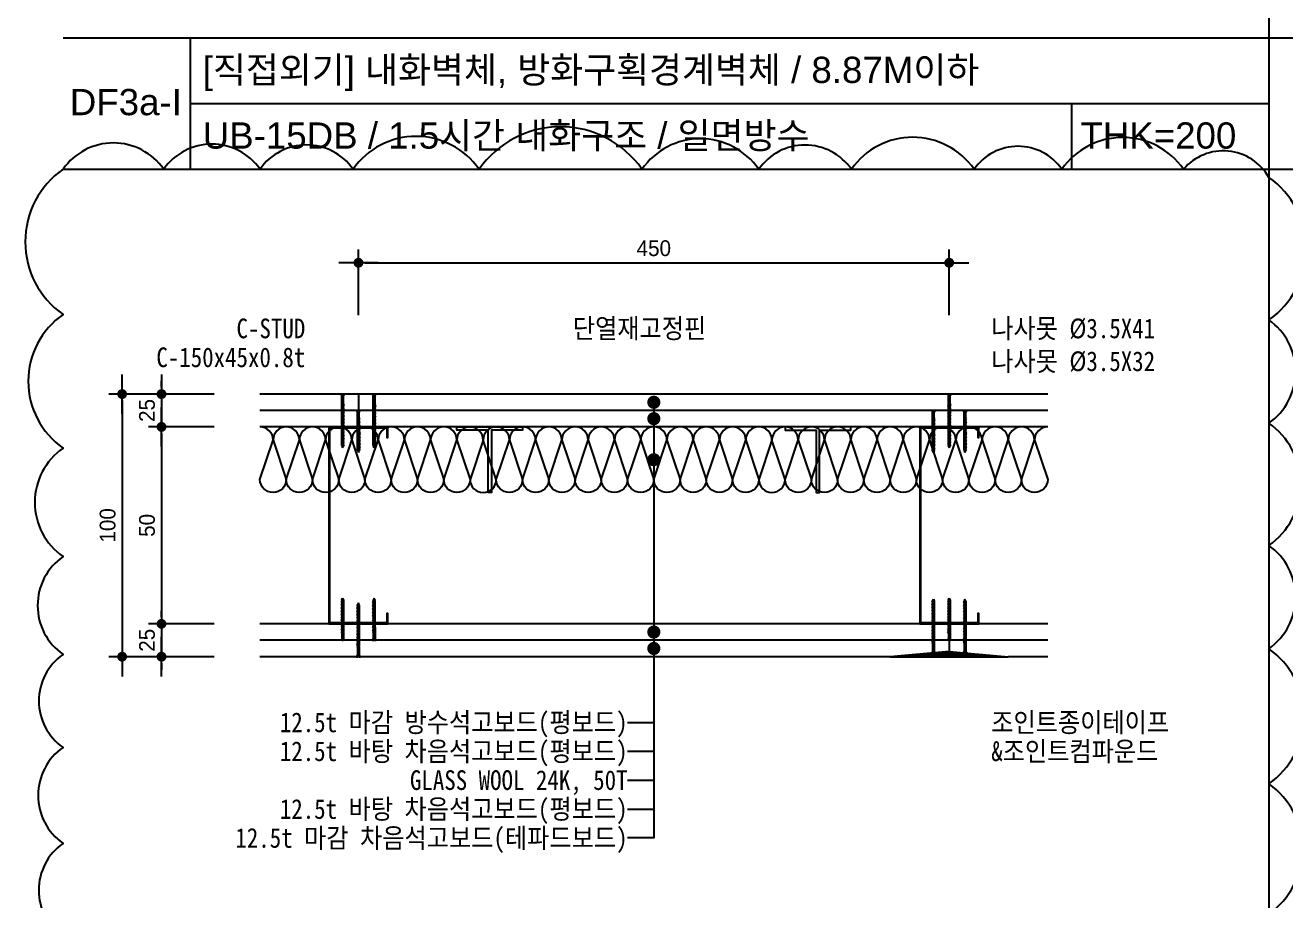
# Model space of a CAD drawing. Header units: millimetres. Extents: x 104 to 12536, y 73 to 2865.
# Drawn here: x 4276 to 5236, y 929 to 1595 of the extents above; entities that cross this region are included whole.
import ezdxf
from ezdxf.enums import TextEntityAlignment as Align

# ---------------------------------------------------------------- set-up
doc = ezdxf.new("R2010")
doc.units = ezdxf.units.MM
doc.header["$LTSCALE"] = 5
for name, color, linetype in [('2', 7, 'Continuous'), ('CHAN', 3, 'Continuous'), ('FIN', 6, 'Continuous'), ('formline', 6, 'Continuous'), ('GB', 7, 'Continuous'), ('INSUL', 8, 'Continuous'), ('ITXT', 5, 'Continuous'), ('PIN', 4, 'Continuous'), ('RXDIM', 7, 'Continuous'), ('SCREW2', 8, 'Continuous'), ('TEXT', 7, 'Continuous')]:
    doc.layers.add(name, color=color, linetype=linetype)
doc.layers.add('REV-202205', color=20, linetype='Continuous', lineweight=25)
doc.styles.add('CGS', font='')
doc.styles.add('HANGUL', font='swissel.ttf', dxfattribs={"height": 39.575204})
doc.styles.add('RXHS', font='')
doc.styles.get('CGS').set_extended_font_data('Dotum')
doc.styles.get('RXHS').set_extended_font_data('DotumChe')
doc.dimstyles.new('NDIM', dxfattribs={"dimscale": 5, "dimtxt": 2.4, "dimasz": 1, "dimexe": 2, "dimexo": 2, "dimgap": 1, "dimtad": 1, "dimtoh": 1, "dimdec": 0, "dimzin": 0, "dimdsep": 46, "dimtxsty": 'CGS', "dimblk1": 'DOTK', "dimblk2": 'DOTK', "dimsah": 1, "dimcen": 3, "dimclrt": 3, "dimadec": 0, "dimazin": 0, "dimtfac": 1.25, "dimtdec": 0, "dimtix": 1, "dimtmove": 2, "dimatfit": 3, "dimldrblk": 'DOTK', "dimfxl": 1, "dimtolj": 1, "dimtzin": 0, "dimarcsym": 0})

# ---------------------------------------------------------------- blocks, each defined once
blk = doc.blocks.new('나사못41')
at = {"layer": 'SCREW2'}
for p, q in [((2.25, 39.17), (0.63, 38.74)), ((0.63, 38.74), (0.92, 39.12)), ((2.54, 39.55), (0.92, 39.12)), ((2.54, 38.7), (0.92, 38.27)), ((0.93, 38.81), (0.93, 38.28)), ((1.6, 41), (0.98, 39.39)), ((0.98, 39.39), (1.64, 39.91)), ((0.98, 39.39), (0.98, 39.14)), ((1.64, 39.91), (1.6, 41)), ((2.26, 39.48), (1.6, 41)), ((2.25, 39.17), (2.54, 39.55)), ((2.25, 39.17), (2.25, 38.63)), ((2.25, 38.32), (2.54, 38.7)), ((2.25, 38.32), (0.63, 37.89)), ((0.63, 37.89), (0.92, 38.27)), ((2.25, 36.62), (0.63, 36.19)), ((0.63, 36.19), (0.92, 36.58)), ((2.25, 35.78), (0.63, 35.35)), ((0.63, 35.35), (0.92, 35.73)), ((2.25, 34.93), (0.63, 34.5)), ((0.63, 34.5), (0.92, 34.88)), ((2.25, 33.23), (0.63, 32.8)), ((0.63, 32.8), (0.92, 33.19)), ((2.25, 32.39), (0.63, 31.96)), ((0.63, 31.96), (0.92, 32.34)), ((2.25, 31.54), (0.63, 31.11)), ((0.63, 31.11), (0.92, 31.5)), ((2.25, 29), (0.63, 28.57)), ((0.63, 28.57), (0.92, 28.95)), ((2.25, 37.47), (0.64, 37.04)), ((0.64, 37.04), (0.92, 37.43)), ((2.25, 34.08), (0.64, 33.65)), ((0.64, 33.65), (0.92, 34.04)), ((2.25, 30.69), (0.64, 30.26)), ((0.64, 30.26), (0.92, 30.65)), ((2.25, 29.85), (0.64, 29.42)), ((0.64, 29.42), (0.93, 29.8)), ((2.54, 37.86), (0.92, 37.43)), ((2.53, 37.01), (0.92, 36.58)), ((2.54, 36.16), (0.92, 35.73)), ((2.54, 35.31), (0.92, 34.88)), ((2.54, 34.47), (0.92, 34.04)), ((2.53, 33.62), (0.92, 33.19)), ((2.54, 32.77), (0.92, 32.34)), ((2.54, 31.92), (0.92, 31.5)), ((2.54, 31.08), (0.92, 30.65)), ((2.54, 29.38), (0.92, 28.95)), ((0.93, 37.97), (0.93, 37.43)), ((0.93, 37.12), (0.93, 36.58)), ((0.93, 36.27), (0.93, 35.73)), ((0.93, 35.43), (0.93, 34.89)), ((0.93, 34.58), (0.93, 34.04)), ((0.93, 33.73), (0.93, 33.19)), ((0.93, 32.88), (0.93, 32.34)), ((0.93, 32.04), (0.93, 31.5)), ((0.93, 31.19), (0.93, 30.65)), ((0.93, 30.34), (0.93, 29.8)), ((2.54, 30.23), (0.93, 29.8)), ((0.93, 29.49), (0.93, 28.95)), ((2.25, 38.32), (2.25, 37.78)), ((2.25, 37.47), (2.54, 37.86)), ((2.25, 37.47), (2.25, 36.93)), ((2.25, 36.62), (2.53, 37.01)), ((2.25, 36.62), (2.25, 36.08)), ((2.25, 35.78), (2.54, 36.16)), ((2.25, 35.78), (2.25, 35.24)), ((2.25, 34.93), (2.54, 35.31)), ((2.25, 34.93), (2.25, 34.39)), ((2.25, 34.08), (2.54, 34.47)), ((2.25, 34.08), (2.25, 33.54)), ((2.25, 33.23), (2.53, 33.62)), ((2.25, 33.23), (2.25, 32.69)), ((2.25, 32.39), (2.54, 32.77)), ((2.25, 32.39), (2.25, 31.85)), ((2.25, 31.54), (2.54, 31.92)), ((2.25, 31.54), (2.25, 31)), ((2.25, 30.69), (2.54, 31.08)), ((2.25, 30.69), (2.25, 30.15)), ((2.25, 29.85), (2.54, 30.23)), ((2.25, 29.84), (2.25, 29.3)), ((2.25, 29), (2.54, 29.38)), ((2.25, 29), (2.25, 28.46)), ((2.25, 24.76), (0.63, 24.33)), ((0.63, 24.33), (0.92, 24.72)), ((2.25, 28.15), (0.64, 27.72)), ((0.64, 27.72), (0.92, 28.11)), ((2.25, 27.3), (0.64, 26.87)), ((0.64, 26.87), (0.93, 27.26)), ((2.25, 26.46), (0.64, 26.03)), ((0.64, 26.03), (0.92, 26.41)), ((2.25, 25.61), (0.64, 25.18)), ((0.64, 25.18), (0.93, 25.56)), ((2.25, 23.91), (0.64, 23.48)), ((0.64, 23.48), (0.92, 23.87)), ((2.25, 23.07), (0.64, 22.64)), ((0.64, 22.64), (0.93, 23.02)), ((2.26, 22.22), (0.64, 21.79)), ((0.64, 21.79), (0.93, 22.18)), ((2.25, 21.37), (0.64, 20.94)), ((0.64, 20.94), (0.93, 21.33)), ((2.26, 20.53), (0.64, 20.1)), ((0.64, 20.1), (0.93, 20.48)), ((2.25, 19.68), (0.64, 19.25)), ((0.64, 19.25), (0.92, 19.63)), ((2.54, 28.54), (0.92, 28.11)), ((2.54, 26.84), (0.92, 26.41)), ((2.54, 25.15), (0.92, 24.72)), ((2.54, 24.3), (0.92, 23.87)), ((2.54, 20.06), (0.92, 19.63)), ((0.93, 28.65), (0.93, 28.11)), ((0.93, 27.8), (0.93, 27.26)), ((2.54, 27.69), (0.93, 27.26)), ((0.93, 26.95), (0.93, 26.41)), ((0.93, 26.1), (0.93, 25.56)), ((2.54, 25.99), (0.93, 25.56)), ((0.93, 25.26), (0.93, 24.72)), ((0.93, 24.41), (0.93, 23.87)), ((0.93, 23.56), (0.93, 23.02)), ((2.54, 23.45), (0.93, 23.02)), ((0.93, 22.71), (0.93, 22.18)), ((2.54, 22.6), (0.93, 22.18)), ((0.93, 21.87), (0.93, 21.33)), ((2.54, 21.76), (0.93, 21.33)), ((0.93, 21.02), (0.93, 20.48)), ((2.54, 20.91), (0.93, 20.48)), ((0.93, 20.17), (0.93, 19.63)), ((0.93, 19.32), (0.93, 18.79)), ((2.54, 19.21), (0.93, 18.79)), ((2.25, 28.15), (2.54, 28.54)), ((2.25, 28.15), (2.25, 27.61)), ((2.25, 27.3), (2.54, 27.69)), ((2.25, 27.3), (2.25, 26.76)), ((2.25, 26.46), (2.54, 26.84)), ((2.25, 26.45), (2.25, 25.92)), ((2.25, 25.61), (2.54, 25.99)), ((2.25, 25.61), (2.25, 25.07)), ((2.25, 24.76), (2.54, 25.15)), ((2.25, 24.76), (2.25, 24.22)), ((2.25, 23.91), (2.54, 24.3)), ((2.25, 23.91), (2.25, 23.37)), ((2.25, 23.07), (2.54, 23.45)), ((2.25, 23.06), (2.25, 20.53)), ((2.25, 21.37), (2.54, 21.76)), ((2.25, 21.37), (2.25, 20.83)), ((2.25, 20.52), (2.25, 19.98)), ((2.25, 19.68), (2.54, 20.06)), ((2.25, 19.68), (2.25, 19.14)), ((2.25, 18.83), (2.54, 19.21)), ((2.26, 22.22), (2.54, 22.6)), ((2.26, 20.53), (2.54, 20.91)), ((2.25, 18.83), (0.64, 18.4)), ((0.64, 18.4), (0.93, 18.79)), ((2.26, 17.98), (0.64, 17.55)), ((0.64, 17.55), (0.93, 17.94)), ((2.26, 17.14), (0.64, 16.71)), ((0.64, 16.71), (0.93, 17.09)), ((2.26, 15.44), (0.64, 15.01)), ((0.64, 15.01), (0.93, 15.4)), ((2.26, 14.59), (0.64, 14.16)), ((0.64, 14.16), (0.93, 14.55)), ((2.26, 16.29), (0.65, 15.86)), ((0.65, 15.86), (0.93, 16.24)), ((2.26, 13.75), (0.65, 13.32)), ((0.65, 13.32), (0.93, 13.7)), ((2.26, 12.9), (0.65, 12.47)), ((0.65, 12.47), (0.93, 12.86)), ((2.26, 12.05), (0.65, 11.62)), ((0.65, 11.62), (0.93, 12.01)), ((2.26, 11.21), (0.65, 10.78)), ((0.65, 10.78), (0.93, 11.16)), ((2.26, 10.38), (0.65, 9.95)), ((0.65, 9.95), (0.93, 10.33)), ((0.93, 18.48), (0.93, 17.94)), ((0.93, 18.48), (0.93, 17.94)), ((2.54, 18.37), (0.93, 17.94)), ((0.93, 17.63), (0.93, 17.09)), ((2.55, 17.52), (0.93, 17.09)), ((0.93, 16.78), (0.93, 16.24)), ((2.55, 16.67), (0.93, 16.24)), ((0.93, 15.94), (0.93, 15.4)), ((2.54, 15.83), (0.93, 15.4)), ((0.93, 15.09), (0.93, 14.55)), ((2.55, 14.98), (0.93, 14.55)), ((0.93, 14.24), (0.93, 13.7)), ((2.55, 14.13), (0.93, 13.7)), ((0.93, 13.39), (0.93, 12.86)), ((2.55, 13.29), (0.93, 12.86)), ((0.93, 12.55), (0.93, 12.01)), ((2.55, 12.44), (0.93, 12.01)), ((0.93, 11.7), (0.93, 10.33)), ((2.55, 11.59), (0.93, 11.16)), ((2.55, 10.76), (0.93, 10.33)), ((0.93, 10.02), (0.93, 9.5)), ((2.55, 9.93), (0.93, 9.5)), ((2.25, 18.83), (2.25, 18.29)), ((2.25, 17.98), (2.25, 17.44)), ((2.25, 17.13), (2.25, 16.59)), ((2.25, 16.29), (2.25, 15.75)), ((2.25, 15.44), (2.25, 14.9)), ((2.25, 14.59), (2.25, 14.05)), ((2.25, 13.75), (2.25, 13.21)), ((2.25, 12.05), (2.25, 11.51)), ((2.25, 11.2), (2.25, 10.68)), ((2.25, 10.37), (2.25, 9.85)), ((2.26, 17.98), (2.54, 18.37)), ((2.26, 17.14), (2.55, 17.52)), ((2.26, 16.29), (2.55, 16.67)), ((2.26, 15.44), (2.54, 15.83)), ((2.26, 14.59), (2.55, 14.98)), ((2.26, 13.75), (2.55, 14.13)), ((2.26, 12.9), (2.55, 13.29)), ((2.26, 12.9), (2.26, 12.36)), ((2.26, 12.05), (2.55, 12.44)), ((2.26, 11.21), (2.55, 11.59)), ((2.26, 10.38), (2.55, 10.76)), ((2.26, 9.55), (2.55, 9.93)), ((2.26, 9.55), (0.65, 9.12)), ((0.65, 9.12), (0.93, 9.5)), ((2.26, 8.72), (0.65, 8.29)), ((0.65, 8.29), (0.93, 8.67)), ((2.26, 7.89), (0.65, 7.46)), ((0.65, 7.46), (0.93, 7.84)), ((2.26, 7.06), (0.65, 6.63)), ((0.65, 6.63), (0.93, 7.01)), ((0.93, 9.19), (0.93, 8.67)), ((2.55, 9.1), (0.93, 8.67)), ((0.93, 8.36), (0.93, 7.84)), ((2.55, 8.27), (0.93, 7.84)), ((0.93, 7.53), (0.93, 7.01)), ((2.55, 7.44), (0.93, 7.01)), ((0.93, 6.7), (0.93, 1.19)), ((1.54, 0.48), (1.54, 0.65)), ((1.6, 0.68), (1.57, 0.68)), ((1.63, 0.48), (1.63, 0.65)), ((2.08, 0), (3.2, 0)), ((2.25, 9.54), (2.25, 9.02)), ((2.25, 8.71), (2.25, 8.19)), ((2.25, 7.88), (2.25, 7.36)), ((2.25, 7.05), (2.25, 1.19)), ((2.26, 8.72), (2.55, 9.1)), ((2.26, 7.89), (2.55, 8.27)), ((2.26, 7.06), (2.55, 7.44)), ((-0.03, 0), (1.09, 0))]:
    blk.add_line(p, q, dxfattribs=at)
for centre, radius, start, end in [((-0.49, 1.35), 1.43, 288.66128, 353.44689), ((1.07, 0.47), 0.473, 267.52648, 0.91384), ((1.59, -1.99), 2.05, 80.28655, 99.71345), ((1.57, 0.65), 0.033, 90, 180), ((1.6, 0.65), 0.033, 0, 90), ((2.1, 0.47), 0.473, 179.08616, 272.47352), ((3.64, 1.33), 1.4, 185.72984, 251.659)]:
    blk.add_arc(centre, radius, start, end, dxfattribs=at)
blk = doc.blocks.new('나사못32')
at = {"layer": 'SCREW2'}
for p, q in [((2.24, 30.17), (0.63, 29.74)), ((0.63, 29.74), (0.92, 30.12)), ((2.25, 29.32), (0.63, 28.89)), ((0.63, 28.89), (0.92, 29.27)), ((2.53, 30.55), (0.92, 30.12)), ((0.92, 29.81), (0.92, 29.28)), ((2.53, 29.7), (0.92, 29.27)), ((0.92, 28.97), (0.92, 28.43)), ((2.54, 28.86), (0.92, 28.43)), ((1.6, 32), (0.98, 30.39)), ((0.98, 30.39), (1.64, 30.91)), ((0.98, 30.39), (0.98, 30.14)), ((1.64, 30.91), (1.6, 32)), ((2.27, 30.45), (1.6, 32)), ((2.24, 30.17), (2.53, 30.55)), ((2.24, 30.17), (2.24, 29.63)), ((2.24, 29.32), (2.24, 28.78)), ((2.25, 29.32), (2.53, 29.7)), ((2.25, 28.47), (2.54, 28.86)), ((2.25, 28.47), (0.63, 28.04)), ((0.63, 28.04), (0.92, 28.43)), ((2.24, 27.62), (0.63, 27.19)), ((0.63, 27.19), (0.91, 27.58)), ((2.24, 26.78), (0.63, 26.35)), ((0.63, 26.35), (0.92, 26.73)), ((2.25, 25.93), (0.63, 25.5)), ((0.63, 25.5), (0.92, 25.88)), ((2.25, 25.08), (0.63, 24.65)), ((0.63, 24.65), (0.92, 25.04)), ((2.24, 24.23), (0.63, 23.8)), ((0.63, 23.8), (0.91, 24.19)), ((2.24, 23.39), (0.63, 22.96)), ((0.63, 22.96), (0.92, 23.34)), ((2.25, 22.54), (0.63, 22.11)), ((0.63, 22.11), (0.92, 22.5)), ((2.25, 21.69), (0.63, 21.26)), ((0.63, 21.26), (0.92, 21.65)), ((2.25, 20), (0.63, 19.57)), ((0.63, 19.57), (0.92, 19.95)), ((2.25, 20.85), (0.64, 20.42)), ((0.64, 20.42), (0.92, 20.8)), ((2.53, 28.01), (0.91, 27.58)), ((2.53, 24.62), (0.91, 24.19)), ((0.92, 28.12), (0.92, 27.58)), ((0.92, 27.27), (0.92, 26.73)), ((2.53, 27.16), (0.92, 26.73)), ((0.92, 26.43), (0.92, 25.89)), ((2.53, 26.31), (0.92, 25.88)), ((0.92, 25.58), (0.92, 25.04)), ((2.54, 25.47), (0.92, 25.04)), ((0.92, 24.73), (0.92, 24.19)), ((0.92, 23.88), (0.92, 23.34)), ((2.53, 23.77), (0.92, 23.34)), ((0.92, 23.04), (0.92, 22.5)), ((2.53, 22.92), (0.92, 22.5)), ((0.92, 22.19), (0.92, 21.65)), ((2.54, 22.08), (0.92, 21.65)), ((0.92, 21.34), (0.92, 20.8)), ((2.54, 21.23), (0.92, 20.8)), ((0.92, 20.49), (0.92, 19.95)), ((2.53, 20.38), (0.92, 19.95)), ((0.92, 19.65), (0.92, 19.11)), ((2.54, 19.54), (0.92, 19.11)), ((2.24, 28.47), (2.24, 27.93)), ((2.24, 27.62), (2.53, 28.01)), ((2.24, 27.62), (2.24, 27.08)), ((2.24, 26.78), (2.53, 27.16)), ((2.24, 26.78), (2.24, 26.24)), ((2.24, 25.93), (2.24, 25.39)), ((2.24, 25.08), (2.24, 24.54)), ((2.24, 24.23), (2.53, 24.62)), ((2.24, 24.23), (2.24, 23.69)), ((2.24, 23.39), (2.53, 23.77)), ((2.24, 23.39), (2.24, 22.85)), ((2.24, 22.54), (2.24, 22)), ((2.24, 21.69), (2.24, 21.15)), ((2.24, 20.84), (2.24, 20.3)), ((2.24, 20), (2.24, 19.46)), ((2.25, 25.93), (2.53, 26.31)), ((2.25, 25.08), (2.54, 25.47)), ((2.25, 22.54), (2.53, 22.92)), ((2.25, 21.69), (2.54, 22.08)), ((2.25, 20.85), (2.54, 21.23)), ((2.25, 20), (2.53, 20.38)), ((2.25, 19.15), (2.54, 19.54)), ((2.25, 19.15), (0.63, 18.72)), ((0.63, 18.72), (0.92, 19.11)), ((2.25, 17.46), (0.63, 17.03)), ((0.63, 17.03), (0.92, 17.41)), ((2.25, 15.9), (0.63, 15.47)), ((0.63, 15.47), (0.92, 15.86)), ((2.25, 13.36), (0.63, 12.93)), ((0.63, 12.93), (0.92, 13.32)), ((2.25, 18.3), (0.64, 17.87)), ((0.64, 17.87), (0.92, 18.26)), ((2.25, 16.73), (0.64, 16.3)), ((0.64, 16.3), (0.92, 16.68)), ((2.25, 15.06), (0.64, 14.63)), ((0.64, 14.63), (0.92, 15.01)), ((2.25, 14.21), (0.64, 13.78)), ((0.64, 13.78), (0.92, 14.16)), ((2.25, 12.51), (0.64, 12.08)), ((0.64, 12.08), (0.92, 12.47)), ((2.25, 11.67), (0.64, 11.24)), ((0.64, 11.24), (0.92, 11.62)), ((2.26, 10.82), (0.64, 10.39)), ((0.64, 10.39), (0.93, 10.78)), ((2.27, 9.98), (0.65, 9.55)), ((0.65, 9.55), (0.94, 9.93)), ((0.92, 18.8), (0.92, 18.26)), ((2.54, 18.69), (0.92, 18.26)), ((0.92, 17.95), (0.92, 17.41)), ((2.54, 17.84), (0.92, 17.41)), ((0.92, 17.45), (0.92, 16.92)), ((0.92, 17.22), (0.92, 16.68)), ((2.54, 17.11), (0.92, 16.68)), ((0.92, 16.37), (0.92, 15.86)), ((2.54, 16.29), (0.92, 15.86)), ((0.92, 15.55), (0.92, 15.01)), ((2.54, 15.44), (0.92, 15.01)), ((0.92, 14.7), (0.92, 14.16)), ((2.54, 14.59), (0.92, 14.16)), ((0.92, 13.86), (0.92, 13.32)), ((2.54, 13.75), (0.92, 13.32)), ((0.92, 13.01), (0.92, 12.47)), ((2.54, 12.9), (0.92, 12.47)), ((0.92, 12.16), (0.92, 11.62)), ((2.54, 12.05), (0.92, 11.62)), ((0.93, 11.32), (0.93, 10.78)), ((2.55, 11.21), (0.93, 10.78)), ((0.94, 10.47), (0.94, 9.93)), ((2.55, 10.36), (0.94, 9.93)), ((0.95, 9.63), (0.95, 9.09)), ((2.24, 19.15), (2.24, 18.61)), ((2.24, 18.3), (2.24, 17.76)), ((2.24, 17.45), (2.24, 17.03)), ((2.24, 16.72), (2.24, 16.54)), ((2.24, 16.71), (2.24, 15.86)), ((2.24, 15.9), (2.24, 15.36)), ((2.24, 14.21), (2.24, 13.67)), ((2.24, 13.36), (2.24, 12.82)), ((2.24, 12.51), (2.24, 11.97)), ((2.25, 18.3), (2.54, 18.69)), ((2.25, 17.46), (2.54, 17.84)), ((2.25, 16.73), (2.54, 17.11)), ((2.25, 15.9), (2.54, 16.29)), ((2.25, 15.06), (2.54, 15.44)), ((2.25, 15.06), (2.25, 14.52)), ((2.25, 14.21), (2.54, 14.59)), ((2.25, 13.36), (2.54, 13.75)), ((2.25, 12.51), (2.54, 12.9)), ((2.25, 11.67), (2.54, 12.05)), ((2.25, 11.67), (2.25, 11.13)), ((2.26, 10.82), (2.55, 11.21)), ((2.26, 10.82), (2.26, 10.28)), ((2.27, 9.98), (2.55, 10.36)), ((2.27, 9.98), (2.27, 9.44)), ((0, 0), (1.12, 0)), ((2.27, 9.13), (0.66, 8.7)), ((0.66, 8.7), (0.94, 9.09)), ((2.27, 8.28), (0.66, 7.85)), ((0.66, 7.85), (0.95, 8.24)), ((2.28, 7.44), (0.67, 7.01)), ((0.67, 7.01), (0.95, 7.39)), ((2.29, 6.59), (0.67, 6.16)), ((0.67, 6.16), (0.96, 6.55)), ((2.28, 5.74), (0.67, 5.31)), ((0.67, 5.31), (0.95, 5.7)), ((2.56, 9.51), (0.94, 9.09)), ((0.95, 8.78), (0.95, 8.24)), ((2.56, 8.67), (0.95, 8.24)), ((0.95, 7.93), (0.95, 7.39)), ((2.57, 7.82), (0.95, 7.39)), ((2.57, 6.13), (0.95, 5.7)), ((0.95, 5.39), (0.95, 1.19)), ((0.96, 7.09), (0.96, 6.55)), ((2.57, 6.98), (0.96, 6.55)), ((0.96, 6.24), (0.96, 5.7)), ((1.57, 0.48), (1.57, 0.65)), ((1.63, 0.68), (1.6, 0.68)), ((1.66, 0.48), (1.66, 0.65)), ((2.27, 9.13), (2.56, 9.51)), ((2.27, 9.13), (2.27, 8.59)), ((2.27, 8.28), (2.56, 8.67)), ((2.27, 8.28), (2.27, 7.74)), ((2.27, 5.74), (2.27, 1.19)), ((2.28, 7.44), (2.57, 7.82)), ((2.28, 7.44), (2.28, 6.9)), ((2.28, 6.59), (2.28, 6.05)), ((2.28, 5.74), (2.57, 6.13)), ((2.29, 6.59), (2.57, 6.98)), ((2.11, 0), (3.23, 0))]:
    blk.add_line(p, q, dxfattribs=at)
for centre, radius, start, end in [((-0.44, 1.33), 1.4, 288.341, 354.27016), ((1.1, 0.47), 0.473, 267.52648, 0.91384), ((1.61, -1.99), 2.05, 80.28655, 99.71345), ((1.6, 0.65), 0.033, 90, 180), ((1.63, 0.65), 0.033, 360, 90), ((2.13, 0.47), 0.473, 179.08616, 272.47352), ((3.67, 1.33), 1.4, 185.72984, 251.659)]:
    blk.add_arc(centre, radius, start, end, dxfattribs=at)
blk = doc.blocks.new('DOTK')
blk.add_line((-3, 0), (3, 0))
at = {"const_width": 0.75}
blk.add_lwpolyline([(-0.375, 0, 1), (0.375, 0, 1)], format="xyb", close=True, dxfattribs=at)
blk = doc.blocks.new('*D177')
at = {"layer": 'RXDIM', "color": 0, "lineweight": -2, "transparency": 16777216}
for p, q in [((4529.5, 1374.5), (4529.5, 1424.5)), ((4979.5, 1374.5), (4979.5, 1424.5)), ((4534.5, 1414.5), (4974.5, 1414.5))]:
    blk.add_line(p, q, dxfattribs=at)
at = {"layer": 'RXDIM', "color": 0, "lineweight": -2, "transparency": 16777216, "xscale": 5, "yscale": 5, "zscale": 5, "rotation": 180}
blk.add_blockref('DOTK', (4529.5, 1414.5), dxfattribs=at)
at = {"layer": 'RXDIM', "color": 0, "lineweight": -2, "transparency": 16777216, "xscale": 5, "yscale": 5, "zscale": 5}
blk.add_blockref('DOTK', (4979.5, 1414.5), dxfattribs=at)
at = {"layer": 'RXDIM', "color": 3, "transparency": 16777216, "insert": (4754.5, 1425.51), "char_height": 12, "attachment_point": 5, "style": 'CGS'}
blk.add_mtext('\\A1;450', dxfattribs=at)
blk = doc.blocks.new('*D178')
at = {"layer": 'RXDIM', "color": 0, "lineweight": -2, "transparency": 16777216}
for p, q in [((4419.5, 1314.5), (4339.5, 1314.5)), ((4349.5, 1309.5), (4349.5, 1119.5)), ((4419.5, 1114.5), (4339.5, 1114.5))]:
    blk.add_line(p, q, dxfattribs=at)
at = {"layer": 'RXDIM', "color": 0, "lineweight": -2, "transparency": 16777216, "xscale": 5, "yscale": 5, "zscale": 5}
for p, rotation in [((4349.5, 1314.5), 90), ((4349.5, 1114.5), 270)]:
    blk.add_blockref('DOTK', p, dxfattribs=dict(at, rotation=rotation))
at = {"layer": 'RXDIM', "color": 3, "transparency": 16777216, "insert": (4338.49, 1214.5), "char_height": 12, "attachment_point": 5, "rotation": 90, "style": 'CGS'}
blk.add_mtext('\\A1;100', dxfattribs=at)
blk = doc.blocks.new('*D179')
at = {"layer": 'RXDIM', "color": 0, "lineweight": -2, "transparency": 16777216}
for p, q in [((4379.5, 1319.5), (4379.5, 1324.5)), ((4419.5, 1314.5), (4369.5, 1314.5)), ((4379.5, 1314.5), (4379.5, 1289.5)), ((4419.5, 1289.5), (4369.5, 1289.5)), ((4379.5, 1284.5), (4379.5, 1279.5))]:
    blk.add_line(p, q, dxfattribs=at)
at = {"layer": 'RXDIM', "color": 0, "lineweight": -2, "transparency": 16777216, "xscale": 5, "yscale": 5, "zscale": 5}
for p, rotation in [((4379.5, 1314.5), 270), ((4379.5, 1289.5), 90)]:
    blk.add_blockref('DOTK', p, dxfattribs=dict(at, rotation=rotation))
at = {"layer": 'RXDIM', "color": 3, "transparency": 16777216, "insert": (4368.49, 1302), "char_height": 12, "attachment_point": 5, "rotation": 90, "style": 'CGS'}
blk.add_mtext('\\A1;25', dxfattribs=at)
blk = doc.blocks.new('*D180')
at = {"layer": 'RXDIM', "color": 0, "lineweight": -2, "transparency": 16777216}
for p, q in [((4419.5, 1289.5), (4369.5, 1289.5)), ((4379.5, 1284.5), (4379.5, 1144.5)), ((4419.5, 1139.5), (4369.5, 1139.5))]:
    blk.add_line(p, q, dxfattribs=at)
at = {"layer": 'RXDIM', "color": 0, "lineweight": -2, "transparency": 16777216, "xscale": 5, "yscale": 5, "zscale": 5}
for p, rotation in [((4379.5, 1289.5), 90), ((4379.5, 1139.5), 270)]:
    blk.add_blockref('DOTK', p, dxfattribs=dict(at, rotation=rotation))
at = {"layer": 'RXDIM', "color": 3, "transparency": 16777216, "insert": (4368.49, 1214.5), "char_height": 12, "attachment_point": 5, "rotation": 90, "style": 'CGS'}
blk.add_mtext('\\A1;50', dxfattribs=at)
blk = doc.blocks.new('*D181')
at = {"layer": 'RXDIM', "color": 0, "lineweight": -2, "transparency": 16777216}
for p, q in [((4379.5, 1144.5), (4379.5, 1149.5)), ((4419.5, 1139.5), (4369.5, 1139.5)), ((4379.5, 1139.5), (4379.5, 1114.5)), ((4419.5, 1114.5), (4369.5, 1114.5)), ((4379.5, 1109.5), (4379.5, 1104.5))]:
    blk.add_line(p, q, dxfattribs=at)
at = {"layer": 'RXDIM', "color": 0, "lineweight": -2, "transparency": 16777216, "xscale": 5, "yscale": 5, "zscale": 5}
for p, rotation in [((4379.5, 1139.5), 270), ((4379.5, 1114.5), 90)]:
    blk.add_blockref('DOTK', p, dxfattribs=dict(at, rotation=rotation))
at = {"layer": 'RXDIM', "color": 3, "transparency": 16777216, "insert": (4368.49, 1127), "char_height": 12, "attachment_point": 5, "rotation": 90, "style": 'CGS'}
blk.add_mtext('\\A1;25', dxfattribs=at)

msp = doc.modelspace()

# ---------------------------------------------------------------- linework, layer by layer
at = {"layer": 'CHAN'}
for points in [[(4552, 1289.5), (4507, 1289.5), (4507, 1139.5), (4552, 1139.5), (4552, 1147.5), (4551.2, 1147.5), (4551.2, 1140.3), (4507.8, 1140.3), (4507.8, 1288.7), (4551.2, 1288.7), (4551.2, 1281.5), (4552, 1281.5), (4552, 1289.5), (4552, 1288.7)], [(5002, 1289.5), (4957, 1289.5), (4957, 1139.5), (5002, 1139.5), (5002, 1147.5), (5001.2, 1147.5), (5001.2, 1140.3), (4957.8, 1140.3), (4957.8, 1288.7), (5001.2, 1288.7), (5001.2, 1281.5), (5002, 1281.5), (5002, 1289.5), (5002, 1288.7)]]:
    msp.add_lwpolyline(points, dxfattribs=at)
at = {"layer": 'FIN'}
for p, q in [((4934.5, 1114.5), (5024.5, 1114.5)), ((4945.75, 1115.5), (5013.25, 1115.5)), ((4957, 1116.5), (5002, 1116.5)), ((4968.25, 1117.5), (4990.75, 1117.5))]:
    msp.add_line(p, q, dxfattribs=at)
at = {"layer": 'formline'}
for p, q in [((5222.94, 2865.5), (5222.94, 104.5)), ((4304.5, 1585.76), (7978.25, 1585.76)), ((4401.59, 1485.76), (4401.59, 1585.76)), ((4401.59, 1535.76), (5222.94, 1535.76)), ((5072.94, 1485.76), (5072.94, 1535.76)), ((4304.5, 1485.76), (7978.25, 1485.76))]:
    msp.add_line(p, q, dxfattribs=at)
at = {"layer": 'GB'}
for p, q in [((5054.5, 1314.5), (4454.5, 1314.5)), ((4529.5, 1314.5), (4529.5, 1302)), ((5054.5, 1302), (4454.5, 1302)), ((4979.5, 1302), (4979.5, 1289.5)), ((4979.5, 1302), (4979.5, 1289.5)), ((5054.5, 1289.5), (4454.5, 1289.5)), ((5054.5, 1139.5), (4454.5, 1139.5)), ((4529.5, 1127), (4529.5, 1139.5)), ((4529.5, 1127), (4529.5, 1139.5)), ((5054.5, 1127), (4454.5, 1127)), ((4979.5, 1127), (4979.5, 1118.5)), ((4934.5, 1114.5), (4454.5, 1114.5)), ((4979.5, 1118.5), (4934.5, 1114.5)), ((4979.5, 1118.5), (5024.5, 1114.5)), ((5054.5, 1114.5), (5024.5, 1114.5))]:
    msp.add_line(p, q, dxfattribs=at)
at = {"layer": 'INSUL'}
msp.add_lwpolyline([(5054.5, 1289.5, 0.414214), (5044.5, 1279.5), (5054.5, 1249.5, -1), (5034.5, 1249.5), (5044.5, 1279.5, 1), (5024.5, 1279.5), (5034.5, 1249.5, -1), (5014.5, 1249.5), (5024.5, 1279.5, 1), (5004.5, 1279.5), (5014.5, 1249.5, -1), (4994.5, 1249.5), (5004.5, 1279.5, 1), (4984.5, 1279.5), (4994.5, 1249.5, -1), (4974.5, 1249.5), (4984.5, 1279.5, 1), (4964.5, 1279.5), (4974.5, 1249.5, -1), (4954.5, 1249.5), (4964.5, 1279.5, 1), (4944.5, 1279.5), (4954.5, 1249.5, -1), (4934.5, 1249.5), (4944.5, 1279.5, 1), (4924.5, 1279.5), (4934.5, 1249.5, -1), (4914.5, 1249.5), (4924.5, 1279.5, 1), (4904.5, 1279.5), (4914.5, 1249.5, -1), (4894.5, 1249.5), (4904.5, 1279.5, 1), (4884.5, 1279.5), (4894.5, 1249.5, -1), (4874.5, 1249.5), (4884.5, 1279.5, 1), (4864.5, 1279.5), (4874.5, 1249.5, -1), (4854.5, 1249.5), (4844.5, 1279.5), (4834.5, 1249.5, 1), (4854.5, 1249.5), (4864.5, 1279.5, 1), (4844.5, 1279.5, 0.414214), (4834.5, 1289.5, 0.414214), (4824.5, 1279.5), (4834.5, 1249.5, -1), (4814.5, 1249.5), (4824.5, 1279.5, 1), (4804.5, 1279.5), (4814.5, 1249.5, -1), (4794.5, 1249.5), (4804.5, 1279.5, 1), (4784.5, 1279.5), (4794.5, 1249.5, -1), (4774.5, 1249.5), (4784.5, 1279.5, 1), (4764.5, 1279.5), (4774.5, 1249.5, -1), (4754.5, 1249.5), (4764.5, 1279.5, 1), (4744.5, 1279.5), (4754.5, 1249.5, -1), (4734.5, 1249.5), (4744.5, 1279.5, 1), (4724.5, 1279.5), (4734.5, 1249.5, -1), (4714.5, 1249.5), (4724.5, 1279.5, 1), (4704.5, 1279.5), (4714.5, 1249.5, -1), (4694.5, 1249.5), (4704.5, 1279.5, 1), (4684.5, 1279.5), (4694.5, 1249.5, -1), (4674.5, 1249.5), (4684.5, 1279.5, 1), (4664.5, 1279.5), (4674.5, 1249.5, -1), (4654.5, 1249.5), (4664.5, 1279.5, 1), (4644.5, 1279.5), (4654.5, 1249.5, -1), (4634.5, 1249.5), (4624.5, 1279.5), (4614.5, 1249.5, 1), (4634.5, 1249.5), (4644.5, 1279.5, 1), (4624.5, 1279.5, 0.414214), (4614.5, 1289.5, 0.414214), (4604.5, 1279.5), (4614.5, 1249.5, -1), (4594.5, 1249.5), (4604.5, 1279.5, 1), (4584.5, 1279.5), (4594.5, 1249.5, -1), (4574.5, 1249.5), (4584.5, 1279.5, 1), (4564.5, 1279.5), (4574.5, 1249.5, -1), (4554.5, 1249.5), (4564.5, 1279.5, 1), (4544.5, 1279.5), (4554.5, 1249.5, -1), (4534.5, 1249.5), (4544.5, 1279.5, 1), (4524.5, 1279.5), (4534.5, 1249.5, -1), (4514.5, 1249.5), (4524.5, 1279.5, 1), (4504.5, 1279.5), (4514.5, 1249.5, -1), (4494.5, 1249.5), (4504.5, 1279.5, 1), (4484.5, 1279.5), (4494.5, 1249.5, -1), (4474.5, 1249.5), (4484.5, 1279.5, 1), (4464.5, 1279.5), (4474.5, 1249.5, -1), (4454.5, 1249.5), (4464.5, 1279.5, 0.414214), (4454.5, 1289.5, 0.595959)], format="xyb", dxfattribs=at)
at = {"layer": 'ITXT'}
for points in [[(4509, 1289.5, 0, 8.33, 0), (4509, 1314.5, 0, 0, 0), (4509, 1364.5, 0, 0, 0), (4489, 1364.5, 0, 0, 0)], [(4629.5, 1289.5, 0, 8.33, 0), (4642, 1311.15, 0, 0, 0), (4672.8, 1364.5, 0, 0, 0), (4692.8, 1364.5, 0, 0, 0)], [(4979.5, 1314.5, 0, 8.33, 0), (4979.5, 1339.5, 0, 0, 0), (4979.5, 1364.5, 0, 0, 0), (5011.5, 1364.5, 0, 0, 0)], [(4991.5, 1302, 0, 8.33, 0), (4991.5, 1327, 0, 0, 0), (4991.5, 1339.5, 0, 0, 0), (5011.5, 1339.5, 0, 0, 0)], [(4979.5, 1114.5, 0, 8.33, 0), (4979.5, 1089.5, 0, 0, 0), (4979.5, 1064.5, 0, 0, 0), (5011.5, 1064.5, 0, 0, 0)]]:
    msp.add_lwpolyline(points, format="xyseb", dxfattribs=at)
for points in [[(4754.5, 1308.25), (4754.5, 976.5), (4734.5, 976.5)], [(4734.5, 1064.5), (4754.5, 1064.5)], [(4734.5, 1042.5), (4754.5, 1042.5)], [(4734.5, 1020.5), (4754.5, 1020.5)], [(4734.5, 998.5), (4754.5, 998.5)]]:
    msp.add_lwpolyline(points, dxfattribs=at)
at = {"layer": 'ITXT', "const_width": 5}
for points in [[(4757, 1308.25, -1), (4752, 1308.25, -1)], [(4757, 1295.75, -1), (4752, 1295.75, -1)], [(4757, 1264.5, -1), (4752, 1264.5, -1)], [(4757, 1133.25, -1), (4752, 1133.25, -1)], [(4757, 1120.75, -1), (4752, 1120.75, -1)]]:
    msp.add_lwpolyline(points, format="xyb", close=True, dxfattribs=at)
at = {"layer": 'PIN'}
for points in [[(4654.5, 1289.5), (4654.5, 1287), (4630.75, 1287), (4630.75, 1239.5), (4628.25, 1239.5), (4628.25, 1287), (4604.5, 1287), (4604.5, 1289.5), (4654.5, 1289.5)], [(4854.5, 1289.5), (4854.5, 1287), (4878.25, 1287), (4878.25, 1239.5), (4880.75, 1239.5), (4880.75, 1287), (4904.5, 1287), (4904.5, 1289.5), (4854.5, 1289.5)]]:
    msp.add_lwpolyline(points, dxfattribs=at)
at = {"layer": 'REV-202205'}
msp.add_lwpolyline([(5222.94, 918.62, 0.520567), (5222.94, 1017.57, 0.520567), (5222.94, 1120.59, 0.520567), (5222.94, 1199.16, 0.520567), (5222.94, 1292.33, 0.520567), (5222.94, 1370.96, 0.520567), (5222.94, 1479.49, 0.520567), (5158.02, 1485.76, 0.520567), (5065.34, 1485.76, 0.520567), (4998.45, 1485.76, 0.520567), (4905, 1485.76, 0.520567), (4834.42, 1485.76, 0.520567), (4745.48, 1485.76, 0.520567), (4621.39, 1485.76, 0.520567), (4525.4, 1485.76, 0.520567), (4454.53, 1485.76, 0.520567), (4381.2, 1485.76, 0.520567), (4304.5, 1485.76, 0.520567), (4304.5, 1375.11, 0.520567), (4304.5, 1273.34, 0.520567), (4304.5, 1190.73, 0.520567), (4304.5, 1116.19, 0.520567), (4304.5, 1045.39, 0.520567), (4304.5, 972.29, 0.520567), (4304.5, 901.11, 0.520567)], format="xyb", dxfattribs=at)

# ---------------------------------------------------------------- block references
at = {"layer": 'SCREW2'}
for name, p, rotation in [('나사못41', (4519.05, 1314.51), 180.0000000017872), ('나사못41', (4981.09, 1314.5), 180.0000000017872), ('나사못32', (4531.11, 1302), 179.9999999999907), ('나사못32', (4993.11, 1302), 179.9999999999907)]:
    msp.add_blockref(name, p, dxfattribs=dict(at, rotation=rotation))
at = {"layer": 'SCREW2', "xscale": -1, "rotation": 180}
for name, p in [('나사못41', (4539.87, 1314.5)), ('나사못32', (4965.89, 1302))]:
    msp.add_blockref(name, p, dxfattribs=at)
at = {"layer": 'SCREW2', "xscale": -1}
for name, p in [('나사못32', (4519.07, 1127)), ('나사못41', (4969.09, 1117.37)), ('나사못32', (4981.11, 1127))]:
    msp.add_blockref(name, p, dxfattribs=at)
at = {"layer": 'SCREW2'}
for name, p in [('나사못41', (4527.87, 1114.5)), ('나사못32', (4539.85, 1127)), ('나사못41', (4989.91, 1117.37))]:
    msp.add_blockref(name, p, dxfattribs=at)

# ---------------------------------------------------------------- texts
at = {"layer": '2', "color": 7, "linetype": 'Continuous', "style": 'HANGUL'}
msp.add_text('DF3a-I', height=20, dxfattribs=at).set_placement((4352.35, 1526.88), align=Align.CENTER)
at = {"layer": 'TEXT', "color": 3, "style": 'HANGUL'}
for s, p in [('[직접외기] 내화벽체, 방화구획경계벽체 / 8.87M이하', (4410.89, 1551.4)), ('UB-15DB / 1.5시간 내화구조 / 일면방수', (4410.89, 1501.4)), ('THK=200', (5079.42, 1501.4))]:
    msp.add_text(s, height=20, dxfattribs=at).set_placement(p)
at = {"layer": 'TEXT', "style": 'RXHS', "width": 0.9}
msp.add_text('단열재고정핀', height=15, rotation=360, dxfattribs=at).set_placement((4692.8, 1364.5), align=Align.MIDDLE_LEFT)
for s, p in [('나사못 Ø3.5X41', (5011.5, 1364.5)), ('나사못 Ø3.5X32', (5011.5, 1339.5)), ('조인트종이테이프', (5011.5, 1064.5)), ('&조인트컴파운드', (5011.5, 1042.5))]:
    msp.add_text(s, height=15, dxfattribs=at).set_placement(p, align=Align.MIDDLE_LEFT)
for s, p in [('C-STUD', (4489, 1364.5)), ('C-150x45x0.8t', (4489, 1342.5)), ('12.5t 마감 방수석고보드(평보드)', (4734.5, 1064.5)), ('12.5t 바탕 차음석고보드(평보드)', (4734.5, 1042.5)), ('GLASS WOOL 24K, 50T', (4734.5, 1020.5)), ('12.5t 바탕 차음석고보드(평보드)', (4734.5, 998.5)), ('12.5t 마감 차음석고보드(테파드보드)', (4734.5, 976.5))]:
    msp.add_text(s, height=15, dxfattribs=at).set_placement(p, align=Align.MIDDLE_RIGHT)

# ---------------------------------------------------------------- dimensions: what is measured, and where the dimension line sits
at = {"layer": 'RXDIM'}
dim = msp.add_linear_dim(base=(4979.5, 1414.5), p1=(4529.5, 1364.5), p2=(4979.5, 1364.5), dimstyle='NDIM', dxfattribs=at)
dim.commit()
dim.dimension.update_dxf_attribs({"geometry": '*D177', "text_midpoint": (4754.5, 1425.51)})
for base, p1, p2, text, picture, middle in [((4349.5, 1114.5), (4429.5, 1314.5), (4429.5, 1114.5), '100', '*D178', (4338.49, 1214.5)), ((4379.5, 1139.5), (4429.5, 1289.5), (4429.5, 1139.5), '50', '*D180', (4368.49, 1214.5))]:
    dim = msp.add_linear_dim(base=base, p1=p1, p2=p2, angle=90, text=text, dimstyle='NDIM', dxfattribs=at)
    dim.commit()
    dim.dimension.update_dxf_attribs({"geometry": picture, "text_midpoint": middle})
for base, p1, p2, picture, middle in [((4379.5, 1289.5), (4429.5, 1314.5), (4429.5, 1289.5), '*D179', (4368.49, 1302)), ((4379.5, 1114.5), (4429.5, 1139.5), (4429.5, 1114.5), '*D181', (4368.49, 1127))]:
    dim = msp.add_linear_dim(base=base, p1=p1, p2=p2, angle=90, dimstyle='NDIM', dxfattribs=at)
    dim.commit()
    dim.dimension.update_dxf_attribs({"geometry": picture, "text_midpoint": middle})

doc.saveas('drawing.dxf')
